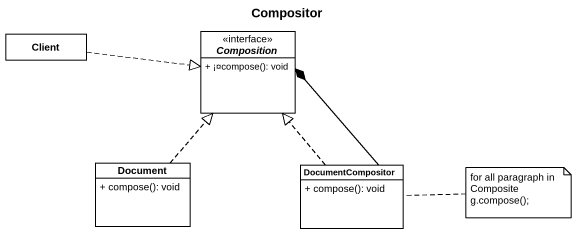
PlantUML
@startuml
title Compositor
hide circle
hide empty members
skinparam classAttributeIconSize 0
class Client
interface Composition <<interface>> {
  + ¡¤compose(): void
}
class Document {
  + compose(): void
}
class DocumentCompositor {
  + compose(): void
}
Client .right.|> Composition
Document .up.|> Composition
DocumentCompositor .up.|> Composition
DocumentCompositor -up-* Composition
note right of DocumentCompositor
  for all paragraph in Composite
  g.compose();
end note
@enduml
